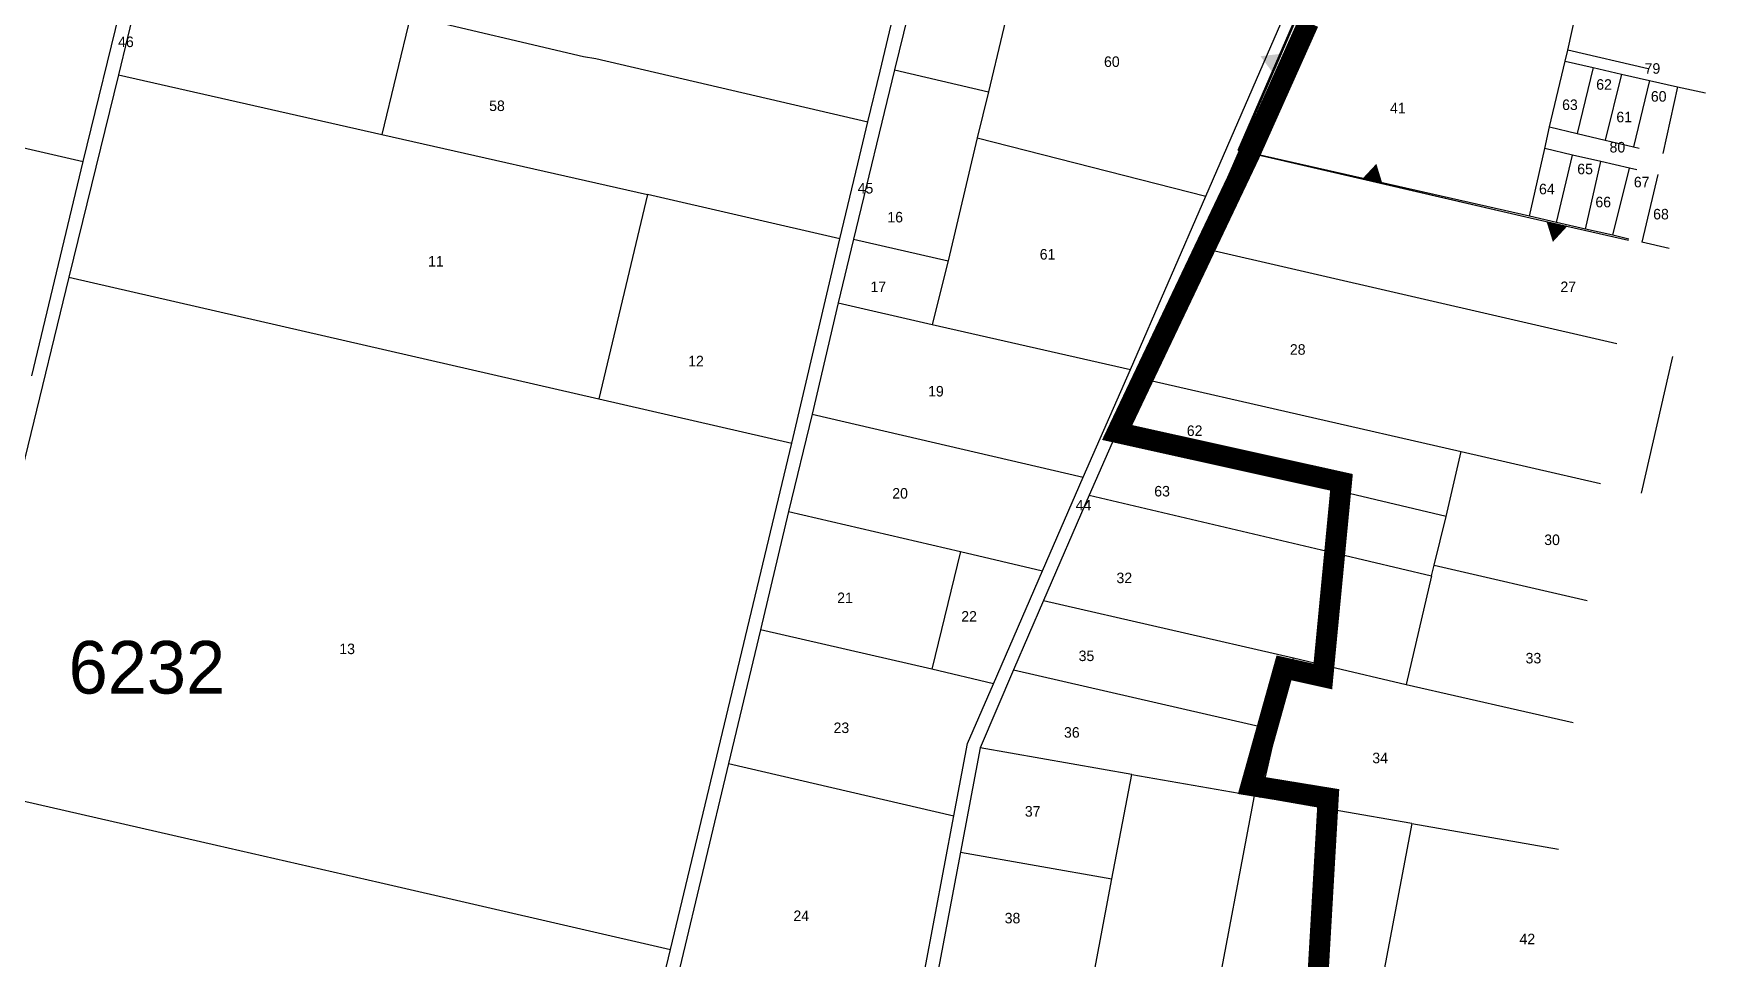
# Model space of a CAD drawing. Extents: x -493 to 187849, y -1657 to 664362.
# Drawn here: x 184968 to 185763, y 660538 to 660977 of the extents above; entities that cross this region are included whole.
import ezdxf

# ---------------------------------------------------------------- set-up
doc = ezdxf.new("R2010")
doc.units = 0
doc.header["$MEASUREMENT"] = 0
doc.layers.get('0').update_dxf_attribs({"linetype": 'CONTINUOUS'})
for name, color, linetype in [('0DXF_GUSH', 3, 'CONTINUOUS'), ('0G_GV_LIN', 10, 'CONTINUOUS'), ('1DXF_GUSH', 3, 'CONTINUOUS'), ('1G_GV_LIN', 1, 'CONTINUOUS'), ('BOUNDARY', 1, 'CONTINUOUS'), ('GBOUND_BOUNDARY', 5, 'CONTINUOUS')]:
    doc.layers.add(name, color=color, linetype=linetype)
doc.styles.get("Standard").update_dxf_attribs({"font": 'dimheb.shx'})

# ---------------------------------------------------------------- blocks, each defined once
blk = doc.blocks.new('TVC_FENCE')
blk.add_solid([(-0.5, 0), (0.5, 0), (0, 0.866)])

msp = doc.modelspace()

# ---------------------------------------------------------------- linework, layer by layer
at = {"layer": '0DXF_GUSH'}
for points in [[(185039.44, 661084.06), (185028.33, 661037.81), (185017.38, 660993.25), (185008.81, 660957.63)], [(185441.7, 661031.38), (185422.17, 660949.44)], [(185364.88, 660935.19), (185370.64, 660959.31), (185381.83, 661006.23)], [(185388.25, 661003.94), (185377.5, 660959.94)], [(185525.33, 660899.94), (185564.67, 660990.38), (185570.03, 661001.88)], [(185541.44, 660921.59), (185540.71, 660921.76), (185575, 661000.57)], [(185541.44, 660921.59), (185570.56, 660988.88), (185575.5, 661000.44), (185575, 661000.57)], [(184992.08, 660916.44), (185011.17, 660994.81)], [(185147.55, 660985.63), (185133.86, 660929.25)], [(185147.55, 660985.63), (185229.77, 660966.31), (185235.53, 660965.25), (185364.88, 660935.19)], [(185697.35, 660969.32), (185701.57, 660987.99)], [(185696.11, 660964.07), (185697.35, 660969.32)], [(185735.62, 660960.41), (185697.35, 660969.32)], [(184792.86, 660962.38), (184992.08, 660916.44)], [(185008.81, 660957.63), (184985.19, 660861.38)], [(185008.81, 660957.63), (185133.86, 660929.25)], [(185377.5, 660959.94), (185358.03, 660879.5)], [(185377.5, 660959.94), (185422.17, 660949.44)], [(185688.74, 660932.79), (185696.11, 660964.07)], [(185696.11, 660964.07), (185709.45, 660961.04)], [(185709.45, 660961.04), (185701.88, 660929.65)], [(185709.45, 660961.04), (185722.84, 660957.91)], [(185722.84, 660957.91), (185715.19, 660926.54)], [(185722.84, 660957.91), (185736.1, 660954.9)], [(185422.17, 660949.44), (185416.69, 660927.69)], [(185736.1, 660954.9), (185728.58, 660923.41)], [(185736.1, 660954.9), (185749.51, 660951.85)], [(185749.51, 660951.85), (185742.51, 660920.13)], [(185749.51, 660951.85), (185762.81, 660948.99)], [(185351.48, 660879.63), (185360.14, 660915.31), (185364.88, 660935.19)], [(185686.4, 660922.49), (185688.74, 660932.79)], [(185688.74, 660932.79), (185701.88, 660929.65)], [(185133.86, 660929.25), (185260.22, 660900.69)], [(185416.69, 660927.69), (185402.97, 660869.19)], [(185416.69, 660927.69), (185525.33, 660899.94)], [(185701.88, 660929.65), (185715.19, 660926.54)], [(185715.19, 660926.54), (185728.58, 660923.41)], [(185521.48, 660875.88), (185541.44, 660921.59)], [(185679.12, 660890.35), (185541.44, 660921.59)], [(185726.22, 660878.86), (185679.44, 660889.5), (185541.44, 660921.59)], [(185679.12, 660890.35), (185686.4, 660922.49)], [(185699.65, 660919.39), (185686.4, 660922.49)], [(185691.99, 660887.43), (185699.65, 660919.39)], [(185713.06, 660916.34), (185699.65, 660919.39)], [(185728.58, 660923.41), (185731.28, 660922.77)], [(184967.73, 660814.63), (184992.08, 660916.44)], [(185705.71, 660884.31), (185713.06, 660916.34)], [(185726.62, 660913.25), (185713.06, 660916.34)], [(185718.82, 660881.35), (185726.62, 660913.25)], [(185730.09, 660912.46), (185726.62, 660913.25)], [(185740.18, 660910.16), (185732.49, 660878.06)], [(185260.22, 660900.69), (185237.02, 660803.56)], [(185351.48, 660879.63), (185260.22, 660900.69)], [(185489.66, 660817.63), (185525.33, 660899.94)], [(185691.99, 660887.43), (185679.12, 660890.35)], [(185705.71, 660884.31), (185691.99, 660887.43)], [(185328.66, 660782.63), (185351.48, 660879.63)], [(185358.03, 660879.5), (185350.78, 660849.25)], [(185358.03, 660879.5), (185402.97, 660869.19)], [(185718.82, 660881.35), (185705.71, 660884.31)], [(185726.3, 660879.55), (185718.82, 660881.35)], [(185745.5, 660875.04), (185732.49, 660878.06)], [(185402.97, 660869.19), (185395.38, 660838.88)], [(185494.38, 660813.5), (185521.48, 660875.88)], [(185521.48, 660875.88), (185720.58, 660829.85)], [(184985.19, 660861.38), (184926.67, 660621.06)], [(184985.19, 660861.38), (185237.02, 660803.56)], [(185350.78, 660849.25), (185338.38, 660796.31)], [(185350.78, 660849.25), (185395.38, 660838.88)], [(185395.38, 660838.88), (185489.66, 660817.63)], [(185732.45, 660758.81), (185747.2, 660823.69)], [(185467.09, 660766.44), (185489.66, 660817.63)], [(185482.02, 660785.25), (185494.38, 660813.5)], [(185494.38, 660813.5), (185646.78, 660778.56)], [(185237.02, 660803.56), (185328.66, 660782.63)], [(185338.38, 660796.31), (185327.2, 660750.13)], [(185338.38, 660796.31), (185467.09, 660766.44)], [(185271.06, 660542), (185328.66, 660782.63)], [(185482.02, 660785.25), (185470.05, 660757.81)], [(185639.59, 660747.69), (185590.83, 660759.31), (185482.02, 660785.25)], [(185639.59, 660747.69), (185646.78, 660778.56)], [(185646.78, 660778.56), (185712.93, 660763.46)], [(185447.81, 660721.88), (185467.09, 660766.44)], [(185470.05, 660757.81), (185448.22, 660707.75)], [(185470.05, 660757.81), (185588.38, 660729.94), (185632.59, 660719.56)], [(185327.2, 660750.13), (185313.88, 660693.94)], [(185327.2, 660750.13), (185408.8, 660731.13)], [(185633.95, 660724.56), (185639.59, 660747.69)], [(185408.8, 660731.13), (185395.16, 660675.19)], [(185408.8, 660731.13), (185447.81, 660721.88)], [(185424.59, 660668.19), (185447.81, 660721.88)], [(185632.59, 660719.56), (185620.59, 660667.94)], [(185632.59, 660719.56), (185633.95, 660724.56)], [(185633.95, 660724.56), (185706.53, 660707.88)], [(185448.22, 660707.75), (185433.98, 660674.94)], [(185448.22, 660707.75), (185567.03, 660680.5)], [(185313.88, 660693.94), (185298.7, 660630.38)], [(185395.16, 660675.19), (185313.88, 660693.94)], [(185558.89, 660646.13), (185567.03, 660680.5)], [(185567.03, 660680.5), (185584.28, 660676.44), (185620.59, 660667.94)], [(185424.59, 660668.19), (185395.16, 660675.19)], [(185433.98, 660674.94), (185418.13, 660637.88)], [(185433.98, 660674.94), (185558.89, 660646.13)], [(185405.69, 660605.44), (185412.23, 660639.88), (185424.59, 660668.19)], [(185620.59, 660667.94), (185699.85, 660649.87)], [(185551.53, 660614.44), (185558.89, 660646.13)], [(185418.13, 660637.88), (185408.83, 660588.25)], [(185490.28, 660625.13), (185418.13, 660637.88)], [(185298.7, 660630.38), (185275.52, 660533.38)], [(185298.7, 660630.38), (185405.69, 660605.44)], [(185480.77, 660575.63), (185490.28, 660625.13)], [(185490.28, 660625.13), (185548.55, 660615.06)], [(184926.67, 660621.06), (185055.42, 660591.5), (185133.05, 660573.81), (185271.06, 660542)], [(185508.88, 660405.38), (185548.55, 660615.06)], [(185548.55, 660615.06), (185551.53, 660614.44)], [(185623.27, 660601.81), (185588.64, 660607.94), (185551.53, 660614.44)], [(185387.38, 660507.88), (185405.69, 660605.44)], [(185623.27, 660601.81), (185583.47, 660392.06)], [(185623.27, 660601.81), (185692.91, 660589.64)], [(185408.83, 660588.25), (185388.19, 660479.38)], [(185408.83, 660588.25), (185480.77, 660575.63)], [(185460.08, 660466.19), (185480.77, 660575.63)], [(185249.23, 660451.06), (185271.06, 660542)]]:
    msp.add_lwpolyline(points, dxfattribs=at)
at = {"layer": '0G_GV_LIN'}
for points in [[(185541.44, 660921.59), (185570.56, 660988.88), (185575.5, 661000.44), (185575, 661000.57), (185570.03, 661001.88), (185569.56, 661001.98), (185469.66, 661024.95), (185441.7, 661031.38), (185396.84, 661041.56), (185396.8, 661041.37)], [(185396.8, 661041.37), (185441.64, 661031.09), (185469.59, 661024.69), (185569.48, 661001.79), (185569.94, 661001.68), (185574.99, 661000.56), (185540.71, 660921.76), (185541.44, 660921.59)], [(185726.22, 660878.86), (185679.44, 660889.5), (185541.38, 660921.44), (185541.44, 660921.59)], [(185726.3, 660879.55), (185718.82, 660881.35), (185705.71, 660884.31), (185691.99, 660887.43), (185679.12, 660890.35), (185541.44, 660921.59)]]:
    msp.add_lwpolyline(points, dxfattribs=at)
at = {"layer": 'GBOUND_BOUNDARY', "color": 5, "const_width": 10}
msp.add_lwpolyline([(185574.16, 660982.41), (185551, 660930.64), (185547.12, 660921.97), (185546.09, 660919.66), (185483.29, 660787.62), (185589.84, 660763.97), (185580.99, 660671.69), (185562.52, 660675.79), (185556.36, 660653.73), (185546.92, 660619.93), (185550, 660619.43), (185583.54, 660613.95), (185574.25, 660453.1)], dxfattribs=at)

# ---------------------------------------------------------------- block references
at = {"layer": 'BOUNDARY', "color": 1, "linetype": 'CONTINUOUS', "xscale": 10, "yscale": 10, "zscale": 10}
for p, rotation in [((185559.32, 660962.98), 66.64054529370375), ((185604.46, 660906.85), 346.9738653805991), ((185692.17, 660886.65), 167.3937014273616)]:
    msp.add_blockref('TVC_FENCE', p, dxfattribs=dict(at, rotation=rotation))

# ---------------------------------------------------------------- texts
at = {"layer": '1DXF_GUSH'}
for s, p in [('46', (185008.64, 660970.75)), ('60', (185477.03, 660961.32)), ('79', (185733.85, 660958.09)), ('62', (185710.88, 660950.49)), ('60', (185736.82, 660944.83)), ('58', (185184.92, 660940.37)), ('41', (185612.9, 660939.27)), ('63', (185694.66, 660940.85)), ('61', (185720.44, 660935.01)), ('80', (185717.2, 660920.67)), ('65', (185701.86, 660910.34)), ('67', (185728.73, 660904.13)), ('45', (185359.99, 660901.17)), ('64', (185683.69, 660900.8)), ('66', (185710.48, 660894.63)), ('68', (185737.92, 660888.87)), ('16', (185374.1, 660887.44)), ('11', (185155.91, 660866.49)), ('61', (185446.49, 660869.8)), ('17', (185366.07, 660854.36)), ('27', (185693.84, 660854.36)), ('28', (185565.33, 660824.58)), ('12', (185279.47, 660819.07)), ('19', (185393.46, 660804.74)), ('62', (185516.36, 660785.99)), ('20', (185376.42, 660756.22)), ('63', (185500.91, 660757.24)), ('44', (185463.58, 660750.61)), ('30', (185686.16, 660734.16)), ('32', (185482.96, 660716.05)), ('21', (185350.27, 660706.59)), ('22', (185409.2, 660697.77)), ('13', (185113.74, 660682.33)), ('35', (185464.97, 660679.02)), ('33', (185677.31, 660677.92)), ('23', (185348.54, 660644.84)), ('36', (185458.01, 660642.63)), ('34', (185604.49, 660630.5)), ('37', (185439.43, 660605.14)), ('24', (185329.48, 660555.52)), ('38', (185429.84, 660554.41)), ('42', (185674.41, 660544.49))]:
    msp.add_text(s, height=5, dxfattribs=at).set_placement(p)
at = {"layer": '1G_GV_LIN'}
msp.add_text('6232', height=25, dxfattribs=at).set_placement((184985.12, 660663.59))

doc.saveas('drawing.dxf')
